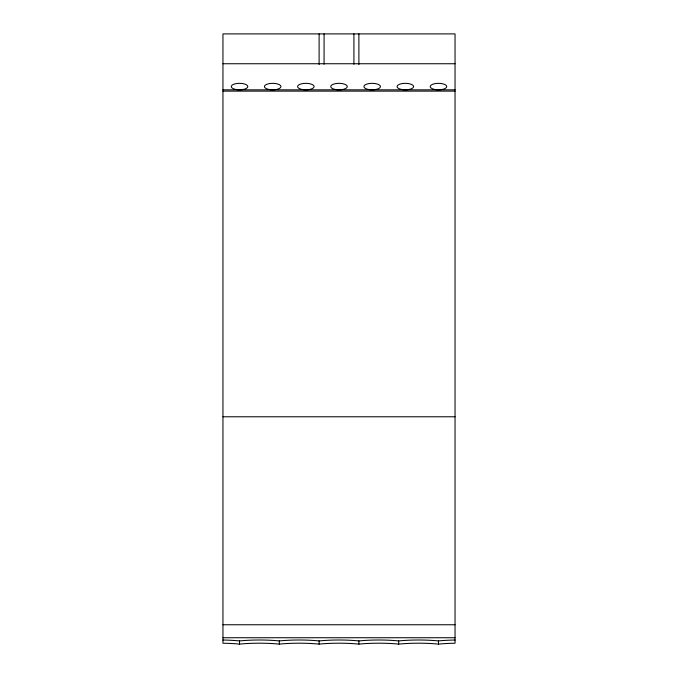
<?xml version="1.0" encoding="UTF-8"?>
<svg xmlns="http://www.w3.org/2000/svg" width="678" height="678" viewBox="0 0 678 678"><rect width="100%" height="100%" fill="white"/><g stroke="black" fill="none" stroke-linecap="round" stroke-linejoin="round"><path stroke-width="1.02" d="M455.048 640.04L453.302 640.057A61.342 16.78 0 0 0 438.471 640.913A61.342 16.78 0 0 0 398.681 640.913A61.342 16.78 0 0 0 358.891 640.913A61.342 16.78 0 0 0 319.109 640.913A61.342 16.78 0 0 0 279.319 640.913A61.342 16.78 0 0 0 239.529 640.913A61.342 16.78 0 0 0 224.698 640.057L222.952 640.04M222.952 63.74L455.048 63.74M222.952 89.835L455.048 89.835M222.952 91.132L455.048 91.132M222.952 416.775L455.048 416.775M222.952 624.76L455.048 624.76M222.952 637.735L455.048 637.735M438.471 640.913L438.471 644.1A61.342 16.78 0 0 0 398.681 644.1A61.342 16.78 0 0 0 358.891 644.1A61.342 16.78 0 0 0 319.109 644.1A61.342 16.78 0 0 0 279.319 644.1A61.342 16.78 0 0 0 239.529 644.1A61.342 16.78 0 0 0 224.698 643.253L222.952 643.227L222.952 33.9L455.048 33.9L455.048 643.227L453.302 643.253A61.342 16.78 0 0 0 438.471 644.1M398.681 640.913L398.681 644.1M358.891 33.9L358.891 64.571M358.891 640.913L358.891 644.1M353.924 33.9L353.924 64.291M324.076 33.9L324.076 64.291M319.109 33.9L319.109 64.571M319.109 640.913L319.109 644.1M279.319 640.913L279.319 644.1M239.529 640.913L239.529 644.1M334.856 89.394A8.289 3.254 0 0 0 347.289 86.581A8.289 3.254 0 0 0 334.856 83.767A8.289 3.254 0 0 0 334.856 89.394M401.173 89.394A8.289 3.254 0 0 0 413.605 86.581A8.289 3.254 0 0 0 401.173 83.767A8.289 3.254 0 0 0 401.173 89.394M434.327 89.394A8.289 3.254 0 0 0 446.76 86.581A8.289 3.254 0 0 0 434.327 83.767A8.289 3.254 0 0 0 434.327 89.394M368.01 89.394A8.289 3.254 0 0 0 380.443 86.581A8.289 3.254 0 0 0 368.01 83.767A8.289 3.254 0 0 0 368.01 89.394M301.702 89.394A8.289 3.254 0 0 0 314.134 86.581A8.289 3.254 0 0 0 301.702 83.767A8.289 3.254 0 0 0 301.702 89.394M235.385 89.394A8.289 3.254 0 0 0 247.817 86.581A8.289 3.254 0 0 0 235.385 83.767A8.289 3.254 0 0 0 235.385 89.394M268.539 89.394A8.289 3.254 0 0 0 280.972 86.581A8.289 3.254 0 0 0 268.539 83.767A8.289 3.254 0 0 0 268.539 89.394"/></g></svg>
